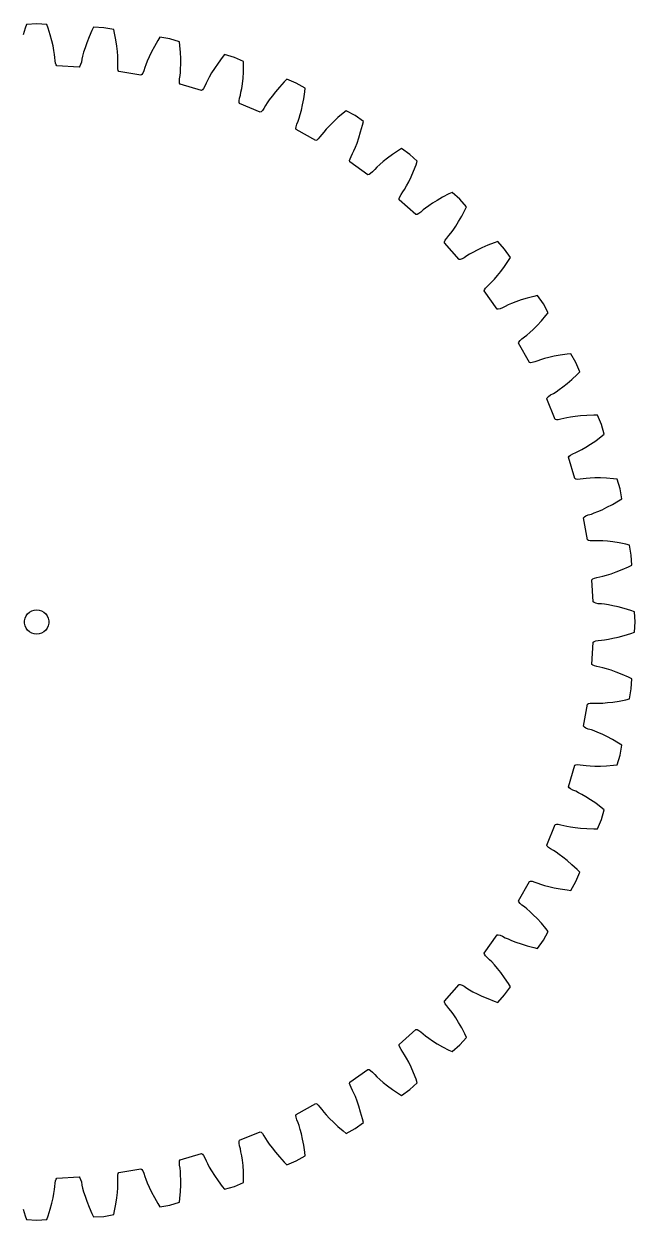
# Model space of a CAD drawing. Extents: x 0 to 148, y 0 to 148.
# Drawn here: x 72.3 to 147.7, y 0 to 147.7 of the extents above; entities that cross this region are included whole.
import ezdxf

# ---------------------------------------------------------------- set-up
doc = ezdxf.new("R2010")
doc.units = 0

msp = doc.modelspace()

# ---------------------------------------------------------------- linework, layer by layer
for p, q in [((73.85, 147.7), (72.6, 147.63)), ((75.1, 147.63), (73.85, 147.7)), ((72.44, 147.19), (72.19, 146.36)), ((72.6, 147.63), (72.44, 147.19)), ((75.25, 147.19), (75.1, 147.63)), ((75.51, 146.36), (75.25, 147.19)), ((75.71, 145.62), (75.51, 146.36)), ((80.67, 146.88), (80.32, 146.09)), ((80.87, 147.3), (80.67, 146.88)), ((82.12, 147.23), (80.87, 147.3)), ((83.35, 147.02), (82.12, 147.23)), ((83.45, 146.57), (83.35, 147.02)), ((83.62, 145.72), (83.45, 146.57)), ((75.86, 144.97), (75.71, 145.62)), ((75.97, 144.4), (75.86, 144.97)), ((79.81, 144.74), (79.64, 144.19)), ((80.04, 145.38), (79.81, 144.74)), ((80.32, 146.09), (80.04, 145.38)), ((83.73, 144.96), (83.62, 145.72)), ((83.81, 144.29), (83.73, 144.96)), ((88.37, 144.91), (88.01, 144.23)), ((88.8, 145.66), (88.37, 144.91)), ((89.05, 146.05), (88.8, 145.66)), ((90.28, 145.84), (89.05, 146.05)), ((91.48, 145.5), (90.28, 145.84)), ((91.53, 145.03), (91.48, 145.5)), ((91.6, 144.17), (91.53, 145.03)), ((76.04, 143.93), (75.97, 144.4)), ((76.08, 143.55), (76.04, 143.93)), ((76.11, 143.15), (76.08, 143.55)), ((79.43, 143.36), (79.36, 142.97)), ((79.52, 143.73), (79.43, 143.36)), ((79.64, 144.19), (79.52, 143.73)), ((83.85, 143.72), (83.81, 144.29)), ((83.87, 143.24), (83.85, 143.72)), ((87.71, 143.63), (87.48, 143.1)), ((88.01, 144.23), (87.71, 143.63)), ((91.63, 143.41), (91.6, 144.17)), ((91.63, 142.73), (91.63, 143.41)), ((96.75, 143.53), (96.23, 142.84)), ((97.04, 143.9), (96.75, 143.53)), ((98.24, 143.55), (97.04, 143.9)), ((99.39, 143.07), (98.24, 143.55)), ((76.16, 142.84), (76.11, 143.15)), ((76.24, 142.63), (76.16, 142.84)), ((76.33, 142.52), (76.24, 142.63)), ((79.07, 142.37), (76.33, 142.52)), ((79.17, 142.47), (79.07, 142.37)), ((79.27, 142.67), (79.17, 142.47)), ((79.36, 142.97), (79.27, 142.67)), ((83.86, 142.46), (83.87, 142.86)), ((83.87, 142.15), (83.86, 142.46)), ((83.87, 142.86), (83.87, 143.24)), ((83.92, 141.93), (83.87, 142.15)), ((84, 141.81), (83.92, 141.93)), ((86.71, 141.35), (84, 141.81)), ((87.06, 141.92), (86.94, 141.63)), ((87.18, 142.3), (87.06, 141.92)), ((87.31, 142.66), (87.18, 142.3)), ((87.48, 143.1), (87.31, 142.66)), ((91.58, 141.68), (91.61, 142.16)), ((91.61, 142.16), (91.63, 142.73)), ((95.8, 142.21), (95.44, 141.64)), ((96.23, 142.84), (95.8, 142.21)), ((99.36, 141.74), (99.39, 142.61)), ((99.39, 142.61), (99.39, 143.07)), ((86.82, 141.44), (86.71, 141.35)), ((86.94, 141.63), (86.82, 141.44)), ((91.46, 140.6), (91.48, 140.91)), ((91.48, 140.37), (91.46, 140.6)), ((91.48, 140.91), (91.54, 141.31)), ((91.55, 140.25), (91.48, 140.37)), ((91.54, 141.31), (91.58, 141.68)), ((94.76, 140.38), (94.6, 140.01)), ((94.93, 140.72), (94.76, 140.38)), ((95.15, 141.14), (94.93, 140.72)), ((95.44, 141.64), (95.15, 141.14)), ((99.23, 140.31), (99.31, 140.98)), ((99.31, 140.98), (99.36, 141.74)), ((104.4, 140.53), (103.81, 139.9)), ((104.73, 140.86), (104.4, 140.53)), ((105.89, 140.38), (104.73, 140.86)), ((106.98, 139.78), (105.89, 140.38)), ((94.19, 139.49), (91.55, 140.25)), ((94.31, 139.56), (94.19, 139.49)), ((94.45, 139.73), (94.31, 139.56)), ((94.6, 140.01), (94.45, 139.73)), ((98.88, 138.52), (98.98, 138.9)), ((98.98, 138.9), (99.06, 139.27)), ((99.06, 139.27), (99.15, 139.74)), ((99.15, 139.74), (99.23, 140.31)), ((103.31, 139.32), (102.89, 138.79)), ((103.81, 139.9), (103.31, 139.32)), ((106.81, 138.46), (106.93, 139.31)), ((106.93, 139.31), (106.98, 139.78)), ((98.82, 138.2), (98.88, 138.52)), ((98.82, 137.98), (98.82, 138.2)), ((98.87, 137.85), (98.82, 137.98)), ((101.41, 136.8), (98.87, 137.85)), ((102.08, 137.62), (101.88, 137.27)), ((102.28, 137.94), (102.08, 137.62)), ((102.55, 138.33), (102.28, 137.94)), ((102.89, 138.79), (102.55, 138.33)), ((106.52, 137.05), (106.66, 137.7)), ((106.66, 137.7), (106.81, 138.46)), ((101.54, 136.86), (101.41, 136.8)), ((101.7, 137.01), (101.54, 136.86)), ((101.88, 137.27), (101.7, 137.01)), ((106.1, 135.68), (106.23, 136.04)), ((106.23, 136.04), (106.37, 136.5)), ((106.37, 136.5), (106.52, 137.05)), ((111.02, 136.13), (110.46, 135.61)), ((111.68, 136.69), (111.02, 136.13)), ((112.04, 136.98), (111.68, 136.69)), ((113.14, 136.38), (112.04, 136.98)), ((114.16, 135.65), (113.14, 136.38)), ((105.84, 134.78), (105.87, 135)), ((105.88, 134.65), (105.84, 134.78)), ((105.87, 135), (105.96, 135.31)), ((108.29, 133.31), (105.88, 134.65)), ((105.96, 135.31), (106.1, 135.68)), ((109.59, 134.71), (109.28, 134.35)), ((109.98, 135.13), (109.59, 134.71)), ((110.46, 135.61), (109.98, 135.13)), ((113.83, 134.36), (114.05, 135.2)), ((114.05, 135.2), (114.16, 135.65)), ((108.42, 133.36), (108.29, 133.31)), ((108.59, 133.5), (108.42, 133.36)), ((108.8, 133.74), (108.59, 133.5)), ((109.04, 134.06), (108.8, 133.74)), ((109.28, 134.35), (109.04, 134.06)), ((113.18, 132.46), (113.39, 132.99)), ((113.39, 132.99), (113.61, 133.63)), ((113.61, 133.63), (113.83, 134.36)), ((112.64, 131.32), (112.82, 131.68)), ((112.82, 131.68), (112.99, 132.02)), ((112.99, 132.02), (113.18, 132.46)), ((117.76, 131.58), (117.14, 131.12)), ((118.48, 132.06), (117.76, 131.58)), ((118.87, 132.31), (118.48, 132.06)), ((119.89, 131.58), (118.87, 132.31)), ((120.82, 130.75), (119.89, 131.58)), ((112.47, 130.82), (112.52, 131.03)), ((112.48, 130.68), (112.47, 130.82)), ((114.73, 129.08), (112.48, 130.68)), ((112.52, 131.03), (112.64, 131.32)), ((115.83, 130.01), (115.56, 129.74)), ((116.18, 130.33), (115.83, 130.01)), ((116.62, 130.7), (116.18, 130.33)), ((117.14, 131.12), (116.62, 130.7)), ((120.36, 129.51), (120.67, 130.31)), ((120.67, 130.31), (120.82, 130.75)), ((114.86, 129.11), (114.73, 129.08)), ((115.05, 129.23), (114.86, 129.11)), ((115.29, 129.44), (115.05, 129.23)), ((115.56, 129.74), (115.29, 129.44)), ((119.76, 128.2), (120.05, 128.8)), ((120.05, 128.8), (120.36, 129.51)), ((119.05, 126.95), (119.26, 127.27)), ((119.26, 127.27), (119.49, 127.69)), ((119.49, 127.69), (119.76, 128.2)), ((118.6, 126.13), (118.68, 126.34)), ((118.6, 125.99), (118.6, 126.13)), ((120.65, 124.16), (118.6, 125.99)), ((118.68, 126.34), (118.83, 126.62)), ((118.83, 126.62), (119.05, 126.95)), ((122.71, 125.56), (122.24, 125.23)), ((123.28, 125.91), (122.71, 125.56)), ((123.95, 126.3), (123.28, 125.91)), ((124.71, 126.7), (123.95, 126.3)), ((125.13, 126.9), (124.71, 126.7)), ((126.07, 126.07), (125.13, 126.9)), ((126.9, 125.13), (126.07, 126.07)), ((120.79, 124.17), (120.65, 124.16)), ((121, 124.27), (120.79, 124.17)), ((121.25, 124.46), (121, 124.27)), ((121.56, 124.72), (121.25, 124.46)), ((121.85, 124.95), (121.56, 124.72)), ((122.24, 125.23), (121.85, 124.95)), ((126.3, 123.95), (126.7, 124.71)), ((126.7, 124.71), (126.9, 125.13)), ((125.23, 122.24), (125.56, 122.71)), ((125.56, 122.71), (125.91, 123.28)), ((125.91, 123.28), (126.3, 123.95)), ((124.27, 121), (124.46, 121.25)), ((124.46, 121.25), (124.72, 121.56)), ((124.72, 121.56), (124.95, 121.85)), ((124.95, 121.85), (125.23, 122.24)), ((124.16, 120.65), (124.17, 120.79)), ((125.99, 118.6), (124.16, 120.65)), ((124.17, 120.79), (124.27, 121)), ((128.2, 119.76), (127.69, 119.49)), ((128.8, 120.05), (128.2, 119.76)), ((129.51, 120.36), (128.8, 120.05)), ((130.31, 120.67), (129.51, 120.36)), ((130.75, 120.82), (130.31, 120.67)), ((131.58, 119.89), (130.75, 120.82)), ((132.31, 118.87), (131.58, 119.89)), ((126.13, 118.6), (125.99, 118.6)), ((126.34, 118.68), (126.13, 118.6)), ((126.62, 118.83), (126.34, 118.68)), ((126.95, 119.05), (126.62, 118.83)), ((127.27, 119.26), (126.95, 119.05)), ((127.69, 119.49), (127.27, 119.26)), ((131.58, 117.76), (132.06, 118.48)), ((132.06, 118.48), (132.31, 118.87)), ((130.7, 116.62), (131.12, 117.14)), ((131.12, 117.14), (131.58, 117.76)), ((129.23, 115.05), (129.44, 115.29)), ((129.44, 115.29), (129.74, 115.56)), ((129.74, 115.56), (130.01, 115.83)), ((130.01, 115.83), (130.33, 116.18)), ((130.33, 116.18), (130.7, 116.62)), ((129.08, 114.73), (129.11, 114.86)), ((130.68, 112.48), (129.08, 114.73)), ((129.11, 114.86), (129.23, 115.05)), ((134.36, 113.83), (133.63, 113.61)), ((135.2, 114.05), (134.36, 113.83)), ((135.65, 114.16), (135.2, 114.05)), ((136.38, 113.14), (135.65, 114.16)), ((130.82, 112.47), (130.68, 112.48)), ((131.03, 112.52), (130.82, 112.47)), ((131.32, 112.64), (131.03, 112.52)), ((131.68, 112.82), (131.32, 112.64)), ((132.02, 112.99), (131.68, 112.82)), ((132.46, 113.18), (132.02, 112.99)), ((132.99, 113.39), (132.46, 113.18)), ((133.63, 113.61), (132.99, 113.39)), ((136.98, 112.04), (136.38, 113.14)), ((135.61, 110.46), (136.13, 111.02)), ((136.13, 111.02), (136.69, 111.68)), ((136.69, 111.68), (136.98, 112.04)), ((134.35, 109.28), (134.71, 109.59)), ((134.71, 109.59), (135.13, 109.98)), ((135.13, 109.98), (135.61, 110.46)), ((133.31, 108.29), (133.36, 108.42)), ((134.65, 105.88), (133.31, 108.29)), ((133.36, 108.42), (133.5, 108.59)), ((133.5, 108.59), (133.74, 108.8)), ((133.74, 108.8), (134.06, 109.04)), ((134.06, 109.04), (134.35, 109.28)), ((136.5, 106.37), (136.04, 106.23)), ((137.05, 106.52), (136.5, 106.37)), ((137.7, 106.66), (137.05, 106.52)), ((138.46, 106.81), (137.7, 106.66)), ((139.31, 106.93), (138.46, 106.81)), ((139.78, 106.98), (139.31, 106.93)), ((140.38, 105.89), (139.78, 106.98)), ((134.78, 105.84), (134.65, 105.88)), ((135, 105.87), (134.78, 105.84)), ((135.31, 105.96), (135, 105.87)), ((135.68, 106.1), (135.31, 105.96)), ((136.04, 106.23), (135.68, 106.1)), ((140.86, 104.73), (140.38, 105.89)), ((139.32, 103.31), (139.9, 103.81)), ((139.9, 103.81), (140.53, 104.4)), ((140.53, 104.4), (140.86, 104.73)), ((137.27, 101.88), (137.62, 102.08)), ((137.62, 102.08), (137.94, 102.28)), ((137.94, 102.28), (138.33, 102.55)), ((138.33, 102.55), (138.79, 102.89)), ((138.79, 102.89), (139.32, 103.31)), ((136.8, 101.41), (136.86, 101.54)), ((137.85, 98.87), (136.8, 101.41)), ((136.86, 101.54), (137.01, 101.7)), ((137.01, 101.7), (137.27, 101.88)), ((138.9, 98.98), (138.52, 98.88)), ((139.27, 99.06), (138.9, 98.98)), ((139.74, 99.15), (139.27, 99.06)), ((140.31, 99.23), (139.74, 99.15)), ((140.98, 99.31), (140.31, 99.23)), ((141.74, 99.36), (140.98, 99.31)), ((142.61, 99.39), (141.74, 99.36)), ((143.07, 99.39), (142.61, 99.39)), ((143.55, 98.24), (143.07, 99.39)), ((137.98, 98.82), (137.85, 98.87)), ((138.2, 98.82), (137.98, 98.82)), ((138.52, 98.88), (138.2, 98.82)), ((143.9, 97.04), (143.55, 98.24)), ((142.21, 95.8), (142.84, 96.23)), ((142.84, 96.23), (143.53, 96.75)), ((143.53, 96.75), (143.9, 97.04)), ((139.73, 94.45), (140.01, 94.6)), ((140.01, 94.6), (140.38, 94.76)), ((140.38, 94.76), (140.72, 94.93)), ((140.72, 94.93), (141.14, 95.15)), ((141.14, 95.15), (141.64, 95.44)), ((141.64, 95.44), (142.21, 95.8)), ((139.49, 94.19), (139.56, 94.31)), ((140.25, 91.55), (139.49, 94.19)), ((139.56, 94.31), (139.73, 94.45)), ((141.68, 91.58), (141.31, 91.54)), ((142.16, 91.61), (141.68, 91.58)), ((142.73, 91.63), (142.16, 91.61)), ((143.41, 91.63), (142.73, 91.63)), ((144.17, 91.6), (143.41, 91.63)), ((145.03, 91.53), (144.17, 91.6)), ((140.37, 91.48), (140.25, 91.55)), ((140.6, 91.46), (140.37, 91.48)), ((140.91, 91.48), (140.6, 91.46)), ((141.31, 91.54), (140.91, 91.48)), ((145.5, 91.48), (145.03, 91.53)), ((145.84, 90.28), (145.5, 91.48)), ((146.05, 89.05), (145.84, 90.28)), ((144.91, 88.37), (145.66, 88.8)), ((145.66, 88.8), (146.05, 89.05)), ((141.92, 87.06), (142.3, 87.18)), ((142.3, 87.18), (142.66, 87.31)), ((142.66, 87.31), (143.1, 87.48)), ((143.1, 87.48), (143.63, 87.71)), ((143.63, 87.71), (144.23, 88.01)), ((144.23, 88.01), (144.91, 88.37)), ((141.35, 86.71), (141.44, 86.82)), ((141.81, 84), (141.35, 86.71)), ((141.44, 86.82), (141.63, 86.94)), ((141.63, 86.94), (141.92, 87.06)), ((141.93, 83.92), (141.81, 84)), ((142.15, 83.87), (141.93, 83.92)), ((142.46, 83.86), (142.15, 83.87)), ((142.86, 83.87), (142.46, 83.86)), ((143.24, 83.87), (142.86, 83.87)), ((143.72, 83.85), (143.24, 83.87)), ((144.29, 83.81), (143.72, 83.85)), ((144.96, 83.73), (144.29, 83.81)), ((145.72, 83.62), (144.96, 83.73)), ((146.57, 83.45), (145.72, 83.62)), ((147.02, 83.35), (146.57, 83.45)), ((147.23, 82.12), (147.02, 83.35)), ((147.3, 80.87), (147.23, 82.12)), ((144.19, 79.64), (144.74, 79.81)), ((144.74, 79.81), (145.38, 80.04)), ((145.38, 80.04), (146.09, 80.32)), ((146.09, 80.32), (146.88, 80.67)), ((146.88, 80.67), (147.3, 80.87)), ((142.37, 79.07), (142.47, 79.17)), ((142.52, 76.33), (142.37, 79.07)), ((142.47, 79.17), (142.67, 79.27)), ((142.67, 79.27), (142.97, 79.36)), ((142.97, 79.36), (143.36, 79.43)), ((143.36, 79.43), (143.73, 79.52)), ((143.73, 79.52), (144.19, 79.64)), ((73.54, 75.32), (73.85, 75.35)), ((73.85, 75.35), (74.16, 75.32)), ((142.63, 76.24), (142.52, 76.33)), ((142.84, 76.16), (142.63, 76.24)), ((143.15, 76.11), (142.84, 76.16)), ((143.55, 76.08), (143.15, 76.11)), ((143.93, 76.04), (143.55, 76.08)), ((144.4, 75.97), (143.93, 76.04)), ((144.97, 75.86), (144.4, 75.97)), ((145.62, 75.71), (144.97, 75.86)), ((146.36, 75.51), (145.62, 75.71)), ((147.19, 75.25), (146.36, 75.51)), ((72.36, 74), (72.42, 74.31)), ((72.36, 73.69), (72.36, 74)), ((72.42, 74.31), (72.55, 74.6)), ((72.55, 74.6), (72.73, 74.85)), ((72.73, 74.85), (72.97, 75.06)), ((72.97, 75.06), (73.24, 75.22)), ((73.24, 75.22), (73.54, 75.32)), ((74.16, 75.32), (74.46, 75.22)), ((74.46, 75.22), (74.73, 75.06)), ((74.73, 75.06), (74.96, 74.85)), ((74.96, 74.85), (75.15, 74.6)), ((75.15, 74.6), (75.27, 74.31)), ((75.27, 74.31), (75.34, 74)), ((75.34, 74), (75.34, 73.69)), ((147.63, 75.1), (147.19, 75.25)), ((147.7, 73.85), (147.63, 75.1)), ((147.63, 72.6), (147.7, 73.85)), ((72.42, 73.38), (72.36, 73.69)), ((72.55, 73.1), (72.42, 73.38)), ((72.73, 72.84), (72.55, 73.1)), ((72.97, 72.63), (72.73, 72.84)), ((73.24, 72.48), (72.97, 72.63)), ((73.54, 72.38), (73.24, 72.48)), ((73.85, 72.35), (73.54, 72.38)), ((74.16, 72.38), (73.85, 72.35)), ((74.46, 72.48), (74.16, 72.38)), ((74.73, 72.63), (74.46, 72.48)), ((74.96, 72.84), (74.73, 72.63)), ((75.15, 73.1), (74.96, 72.84)), ((75.27, 73.38), (75.15, 73.1)), ((75.34, 73.69), (75.27, 73.38)), ((146.36, 72.19), (147.19, 72.44)), ((147.19, 72.44), (147.63, 72.6)), ((142.37, 68.62), (142.52, 71.37)), ((142.52, 71.37), (142.63, 71.46)), ((142.63, 71.46), (142.84, 71.53)), ((142.84, 71.53), (143.15, 71.58)), ((143.15, 71.58), (143.55, 71.61)), ((143.55, 71.61), (143.93, 71.66)), ((143.93, 71.66), (144.4, 71.73)), ((144.4, 71.73), (144.97, 71.84)), ((144.97, 71.84), (145.62, 71.99)), ((145.62, 71.99), (146.36, 72.19)), ((142.47, 68.52), (142.37, 68.62)), ((142.67, 68.42), (142.47, 68.52)), ((142.97, 68.34), (142.67, 68.42)), ((143.36, 68.26), (142.97, 68.34)), ((143.73, 68.18), (143.36, 68.26)), ((144.19, 68.05), (143.73, 68.18)), ((144.74, 67.88), (144.19, 68.05)), ((145.38, 67.66), (144.74, 67.88)), ((146.09, 67.38), (145.38, 67.66)), ((146.88, 67.03), (146.09, 67.38)), ((147.3, 66.83), (146.88, 67.03)), ((147.23, 65.58), (147.3, 66.83)), ((147.02, 64.35), (147.23, 65.58)), ((141.35, 60.98), (141.81, 63.7)), ((141.81, 63.7), (141.93, 63.77)), ((141.93, 63.77), (142.15, 63.82)), ((142.15, 63.82), (142.46, 63.84)), ((142.46, 63.84), (142.86, 63.82)), ((142.86, 63.82), (143.24, 63.82)), ((143.24, 63.82), (143.72, 63.84)), ((143.72, 63.84), (144.29, 63.89)), ((144.29, 63.89), (144.96, 63.96)), ((144.96, 63.96), (145.72, 64.08)), ((145.72, 64.08), (146.57, 64.24)), ((146.57, 64.24), (147.02, 64.35)), ((141.44, 60.87), (141.35, 60.98)), ((141.63, 60.75), (141.44, 60.87)), ((141.92, 60.63), (141.63, 60.75)), ((142.3, 60.52), (141.92, 60.63)), ((142.66, 60.39), (142.3, 60.52)), ((143.1, 60.21), (142.66, 60.39)), ((143.63, 59.98), (143.1, 60.21)), ((144.23, 59.69), (143.63, 59.98)), ((144.91, 59.33), (144.23, 59.69)), ((145.66, 58.9), (144.91, 59.33)), ((146.05, 58.65), (145.66, 58.9)), ((145.84, 57.42), (146.05, 58.65)), ((139.49, 53.51), (140.25, 56.15)), ((140.25, 56.15), (140.37, 56.21)), ((140.37, 56.21), (140.6, 56.24)), ((140.6, 56.24), (140.91, 56.22)), ((140.91, 56.22), (141.31, 56.16)), ((141.31, 56.16), (141.68, 56.12)), ((144.17, 56.09), (145.03, 56.16)), ((145.03, 56.16), (145.5, 56.21)), ((145.5, 56.21), (145.84, 57.42)), ((141.68, 56.12), (142.16, 56.08)), ((142.16, 56.08), (142.73, 56.06)), ((142.73, 56.06), (143.41, 56.06)), ((143.41, 56.06), (144.17, 56.09)), ((139.56, 53.39), (139.49, 53.51)), ((139.73, 53.25), (139.56, 53.39)), ((140.01, 53.1), (139.73, 53.25)), ((140.38, 52.94), (140.01, 53.1)), ((140.72, 52.77), (140.38, 52.94)), ((141.14, 52.55), (140.72, 52.77)), ((141.64, 52.26), (141.14, 52.55)), ((142.21, 51.9), (141.64, 52.26)), ((142.84, 51.47), (142.21, 51.9)), ((143.53, 50.95), (142.84, 51.47)), ((143.9, 50.66), (143.53, 50.95)), ((143.55, 49.46), (143.9, 50.66)), ((136.8, 46.28), (137.85, 48.83)), ((137.85, 48.83), (137.98, 48.87)), ((137.98, 48.87), (138.2, 48.87)), ((138.2, 48.87), (138.52, 48.82)), ((138.52, 48.82), (138.9, 48.72)), ((143.07, 48.3), (143.55, 49.46)), ((138.9, 48.72), (139.27, 48.63)), ((139.27, 48.63), (139.74, 48.55)), ((139.74, 48.55), (140.31, 48.46)), ((140.31, 48.46), (140.98, 48.39)), ((140.98, 48.39), (141.74, 48.33)), ((141.74, 48.33), (142.61, 48.3)), ((142.61, 48.3), (143.07, 48.3)), ((136.86, 46.16), (136.8, 46.28)), ((137.01, 46), (136.86, 46.16)), ((137.27, 45.82), (137.01, 46)), ((137.62, 45.62), (137.27, 45.82)), ((137.94, 45.41), (137.62, 45.62)), ((138.33, 45.14), (137.94, 45.41)), ((138.79, 44.8), (138.33, 45.14)), ((139.32, 44.38), (138.79, 44.8)), ((139.9, 43.88), (139.32, 44.38)), ((140.53, 43.29), (139.9, 43.88)), ((140.38, 41.81), (140.86, 42.96)), ((140.86, 42.96), (140.53, 43.29)), ((133.31, 39.41), (134.65, 41.82)), ((134.65, 41.82), (134.78, 41.85)), ((134.78, 41.85), (135, 41.83)), ((135, 41.83), (135.31, 41.74)), ((135.31, 41.74), (135.68, 41.59)), ((135.68, 41.59), (136.04, 41.47)), ((136.04, 41.47), (136.5, 41.33)), ((139.78, 40.71), (140.38, 41.81)), ((136.5, 41.33), (137.05, 41.18)), ((137.05, 41.18), (137.7, 41.03)), ((137.7, 41.03), (138.46, 40.89)), ((138.46, 40.89), (139.31, 40.76)), ((139.31, 40.76), (139.78, 40.71)), ((133.36, 39.28), (133.31, 39.41)), ((133.5, 39.1), (133.36, 39.28)), ((133.74, 38.89), (133.5, 39.1)), ((134.06, 38.66), (133.74, 38.89)), ((134.35, 38.42), (134.06, 38.66)), ((134.71, 38.11), (134.35, 38.42)), ((135.13, 37.71), (134.71, 38.11)), ((135.61, 37.24), (135.13, 37.71)), ((136.13, 36.67), (135.61, 37.24)), ((136.69, 36.02), (136.13, 36.67)), ((136.38, 34.56), (136.98, 35.65)), ((136.98, 35.65), (136.69, 36.02)), ((129.08, 32.97), (130.68, 35.21)), ((130.68, 35.21), (130.82, 35.23)), ((130.82, 35.23), (131.03, 35.18)), ((131.03, 35.18), (131.32, 35.06)), ((131.32, 35.06), (131.68, 34.87)), ((131.68, 34.87), (132.02, 34.71)), ((132.02, 34.71), (132.46, 34.52)), ((132.46, 34.52), (132.99, 34.31)), ((132.99, 34.31), (133.63, 34.09)), ((133.63, 34.09), (134.36, 33.86)), ((135.65, 33.54), (136.38, 34.56)), ((129.11, 32.83), (129.08, 32.97)), ((129.23, 32.64), (129.11, 32.83)), ((129.44, 32.41), (129.23, 32.64)), ((134.36, 33.86), (135.2, 33.64)), ((135.2, 33.64), (135.65, 33.54)), ((129.74, 32.14), (129.44, 32.41)), ((130.01, 31.87), (129.74, 32.14)), ((130.33, 31.52), (130.01, 31.87)), ((130.7, 31.08), (130.33, 31.52)), ((131.12, 30.55), (130.7, 31.08)), ((131.58, 29.93), (131.12, 30.55)), ((132.06, 29.22), (131.58, 29.93)), ((124.16, 27.04), (125.99, 29.09)), ((125.99, 29.09), (126.13, 29.09)), ((126.13, 29.09), (126.34, 29.02)), ((126.34, 29.02), (126.62, 28.87)), ((126.62, 28.87), (126.95, 28.64)), ((126.95, 28.64), (127.27, 28.44)), ((127.27, 28.44), (127.69, 28.2)), ((127.69, 28.2), (128.2, 27.93)), ((131.58, 27.8), (132.31, 28.82)), ((132.31, 28.82), (132.06, 29.22)), ((124.17, 26.9), (124.16, 27.04)), ((124.27, 26.7), (124.17, 26.9)), ((124.46, 26.44), (124.27, 26.7)), ((128.2, 27.93), (128.8, 27.65)), ((128.8, 27.65), (129.51, 27.34)), ((129.51, 27.34), (130.31, 27.03)), ((130.31, 27.03), (130.75, 26.87)), ((130.75, 26.87), (131.58, 27.8)), ((124.72, 26.14), (124.46, 26.44)), ((124.95, 25.84), (124.72, 26.14)), ((125.23, 25.46), (124.95, 25.84)), ((125.56, 24.98), (125.23, 25.46)), ((125.91, 24.41), (125.56, 24.98)), ((126.3, 23.75), (125.91, 24.41)), ((126.7, 22.98), (126.3, 23.75)), ((118.6, 21.7), (120.65, 23.54)), ((120.65, 23.54), (120.79, 23.52)), ((120.79, 23.52), (121, 23.42)), ((121, 23.42), (121.25, 23.24)), ((121.25, 23.24), (121.56, 22.98)), ((121.56, 22.98), (121.85, 22.74)), ((121.85, 22.74), (122.24, 22.46)), ((122.24, 22.46), (122.71, 22.14)), ((126.07, 21.63), (126.9, 22.56)), ((126.9, 22.56), (126.7, 22.98)), ((118.6, 21.56), (118.6, 21.7)), ((118.68, 21.35), (118.6, 21.56)), ((118.83, 21.08), (118.68, 21.35)), ((119.05, 20.74), (118.83, 21.08)), ((119.26, 20.42), (119.05, 20.74)), ((122.71, 22.14), (123.28, 21.78)), ((123.28, 21.78), (123.95, 21.4)), ((123.95, 21.4), (124.71, 21)), ((124.71, 21), (125.13, 20.8)), ((125.13, 20.8), (126.07, 21.63)), ((119.49, 20.01), (119.26, 20.42)), ((119.76, 19.5), (119.49, 20.01)), ((120.05, 18.89), (119.76, 19.5)), ((112.48, 17.02), (114.73, 18.61)), ((114.73, 18.61), (114.86, 18.58)), ((114.86, 18.58), (115.05, 18.46)), ((115.05, 18.46), (115.29, 18.25)), ((115.29, 18.25), (115.56, 17.96)), ((115.56, 17.96), (115.83, 17.69)), ((120.36, 18.19), (120.05, 18.89)), ((120.67, 17.38), (120.36, 18.19)), ((112.47, 16.88), (112.48, 17.02)), ((112.52, 16.66), (112.47, 16.88)), ((112.64, 16.37), (112.52, 16.66)), ((112.82, 16.02), (112.64, 16.37)), ((115.83, 17.69), (116.18, 17.37)), ((116.18, 17.37), (116.62, 16.99)), ((116.62, 16.99), (117.14, 16.58)), ((117.14, 16.58), (117.76, 16.12)), ((119.89, 16.11), (120.82, 16.94)), ((120.82, 16.94), (120.67, 17.38)), ((112.99, 15.67), (112.82, 16.02)), ((113.18, 15.24), (112.99, 15.67)), ((113.39, 14.7), (113.18, 15.24)), ((117.76, 16.12), (118.48, 15.64)), ((118.48, 15.64), (118.87, 15.39)), ((118.87, 15.39), (119.89, 16.11)), ((105.88, 13.05), (108.29, 14.38)), ((108.29, 14.38), (108.42, 14.34)), ((108.42, 14.34), (108.59, 14.2)), ((108.59, 14.2), (108.8, 13.96)), ((108.8, 13.96), (109.04, 13.64)), ((109.04, 13.64), (109.28, 13.34)), ((109.28, 13.34), (109.59, 12.98)), ((113.61, 14.07), (113.39, 14.7)), ((113.83, 13.33), (113.61, 14.07)), ((114.05, 12.5), (113.83, 13.33)), ((105.84, 12.91), (105.88, 13.05)), ((105.87, 12.69), (105.84, 12.91)), ((105.96, 12.39), (105.87, 12.69)), ((106.1, 12.02), (105.96, 12.39)), ((106.23, 11.66), (106.1, 12.02)), ((109.59, 12.98), (109.98, 12.56)), ((109.98, 12.56), (110.46, 12.09)), ((110.46, 12.09), (111.02, 11.57)), ((113.14, 11.32), (114.16, 12.04)), ((114.16, 12.04), (114.05, 12.5)), ((98.87, 9.85), (101.41, 10.9)), ((101.41, 10.9), (101.54, 10.84)), ((101.54, 10.84), (101.7, 10.68)), ((101.7, 10.68), (101.88, 10.42)), ((101.88, 10.42), (102.08, 10.08)), ((106.37, 11.2), (106.23, 11.66)), ((106.52, 10.65), (106.37, 11.2)), ((106.66, 9.99), (106.52, 10.65)), ((111.02, 11.57), (111.68, 11)), ((111.68, 11), (112.04, 10.71)), ((112.04, 10.71), (113.14, 11.32)), ((98.82, 9.71), (98.87, 9.85)), ((98.82, 9.49), (98.82, 9.71)), ((98.88, 9.18), (98.82, 9.49)), ((98.98, 8.79), (98.88, 9.18)), ((102.08, 10.08), (102.28, 9.76)), ((102.28, 9.76), (102.55, 9.36)), ((102.55, 9.36), (102.89, 8.9)), ((102.89, 8.9), (103.31, 8.38)), ((106.81, 9.24), (106.66, 9.99)), ((106.93, 8.38), (106.81, 9.24)), ((91.48, 7.32), (91.55, 7.45)), ((91.55, 7.45), (94.19, 8.21)), ((94.19, 8.21), (94.31, 8.14)), ((94.31, 8.14), (94.45, 7.96)), ((94.45, 7.96), (94.6, 7.68)), ((94.6, 7.68), (94.76, 7.32)), ((99.06, 8.42), (98.98, 8.79)), ((99.15, 7.95), (99.06, 8.42)), ((99.23, 7.39), (99.15, 7.95)), ((99.31, 6.72), (99.23, 7.39)), ((103.31, 8.38), (103.81, 7.8)), ((103.81, 7.8), (104.4, 7.16)), ((105.89, 7.31), (106.98, 7.92)), ((106.98, 7.92), (106.93, 8.38)), ((84, 5.88), (86.71, 6.34)), ((86.71, 6.34), (86.82, 6.26)), ((86.82, 6.26), (86.94, 6.07)), ((86.94, 6.07), (87.06, 5.78)), ((91.46, 7.1), (91.48, 7.32)), ((91.48, 6.78), (91.46, 7.1)), ((91.54, 6.39), (91.48, 6.78)), ((91.58, 6.01), (91.54, 6.39)), ((91.61, 5.53), (91.58, 6.01)), ((94.76, 7.32), (94.93, 6.98)), ((94.93, 6.98), (95.15, 6.55)), ((95.15, 6.55), (95.44, 6.06)), ((95.44, 6.06), (95.8, 5.49)), ((99.36, 5.95), (99.31, 6.72)), ((99.39, 5.09), (99.36, 5.95)), ((104.4, 7.16), (104.73, 6.83)), ((104.73, 6.83), (105.89, 7.31)), ((76.08, 4.14), (76.11, 4.54)), ((76.11, 4.54), (76.16, 4.86)), ((76.16, 4.86), (76.24, 5.07)), ((76.24, 5.07), (76.33, 5.17)), ((76.33, 5.17), (79.07, 5.33)), ((79.07, 5.33), (79.17, 5.23)), ((79.17, 5.23), (79.27, 5.03)), ((79.27, 5.03), (79.36, 4.73)), ((79.36, 4.73), (79.43, 4.33)), ((83.85, 3.98), (83.87, 4.45)), ((83.86, 5.23), (83.87, 5.55)), ((83.87, 4.83), (83.86, 5.23)), ((83.87, 5.55), (83.92, 5.77)), ((83.87, 4.45), (83.87, 4.83)), ((83.92, 5.77), (84, 5.88)), ((87.06, 5.78), (87.18, 5.4)), ((87.18, 5.4), (87.31, 5.04)), ((87.31, 5.04), (87.48, 4.59)), ((87.48, 4.59), (87.71, 4.07)), ((91.63, 4.96), (91.61, 5.53)), ((91.63, 4.29), (91.63, 4.96)), ((95.8, 5.49), (96.23, 4.86)), ((96.23, 4.86), (96.75, 4.16)), ((98.24, 4.14), (99.39, 4.62)), ((99.39, 4.62), (99.39, 5.09)), ((75.86, 2.73), (75.97, 3.29)), ((75.97, 3.29), (76.04, 3.77)), ((76.04, 3.77), (76.08, 4.14)), ((79.43, 4.33), (79.52, 3.96)), ((79.52, 3.96), (79.64, 3.5)), ((79.64, 3.5), (79.81, 2.95)), ((83.73, 2.74), (83.81, 3.4)), ((83.81, 3.4), (83.85, 3.98)), ((87.71, 4.07), (88.01, 3.46)), ((88.01, 3.46), (88.37, 2.78)), ((91.53, 2.66), (91.6, 3.52)), ((91.6, 3.52), (91.63, 4.29)), ((96.75, 4.16), (97.04, 3.8)), ((97.04, 3.8), (98.24, 4.14)), ((75.51, 1.34), (75.71, 2.08)), ((75.71, 2.08), (75.86, 2.73)), ((79.81, 2.95), (80.04, 2.32)), ((80.04, 2.32), (80.32, 1.61)), ((80.32, 1.61), (80.67, 0.81)), ((83.45, 1.13), (83.62, 1.98)), ((83.62, 1.98), (83.73, 2.74)), ((88.37, 2.78), (88.8, 2.04)), ((88.8, 2.04), (89.05, 1.64)), ((89.05, 1.64), (90.28, 1.85)), ((90.28, 1.85), (91.48, 2.2)), ((91.48, 2.2), (91.53, 2.66)), ((72.19, 1.34), (72.44, 0.51)), ((72.44, 0.51), (72.6, 0.07)), ((72.6, 0.07), (73.85, 0)), ((73.85, 0), (75.1, 0.07)), ((75.1, 0.07), (75.25, 0.51)), ((75.25, 0.51), (75.51, 1.34)), ((80.67, 0.81), (80.87, 0.39)), ((80.87, 0.39), (82.12, 0.46)), ((82.12, 0.46), (83.35, 0.67)), ((83.35, 0.67), (83.45, 1.13))]:
    msp.add_line(p, q)

doc.saveas('drawing.dxf')
